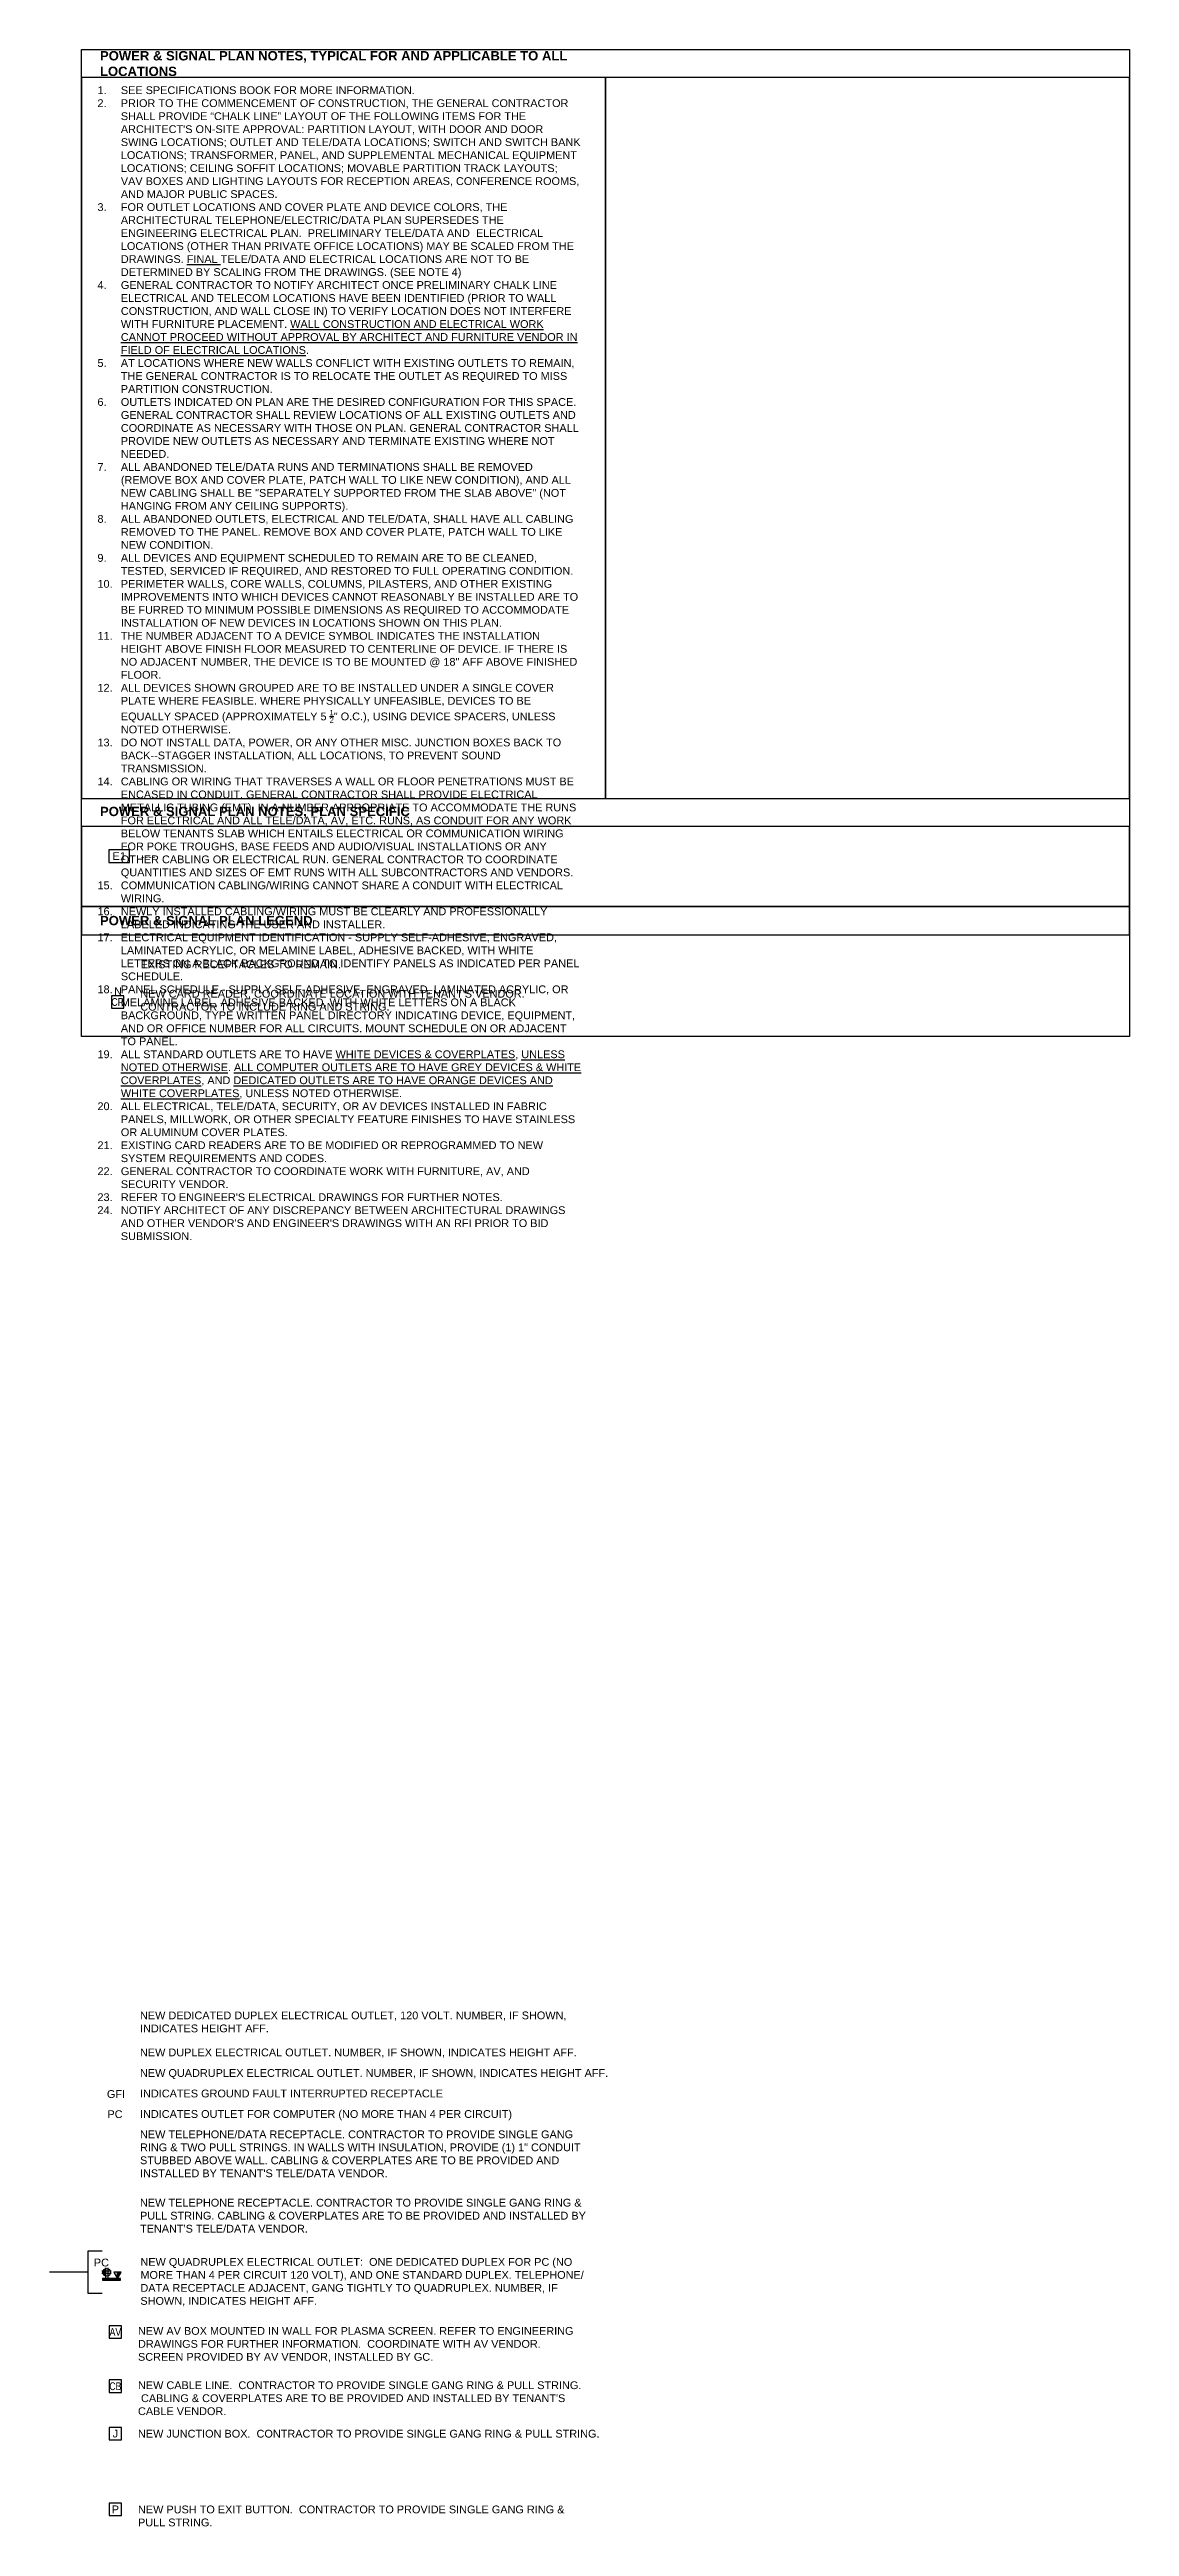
# Model space of a CAD drawing. Header units: inches. Extents: x 23 to 6400, y -2214 to 4412.
# Drawn here: x 5014 to 6400, y -2214 to 964 of the extents above; entities that cross this region are included whole.
import ezdxf
from ezdxf.enums import TextEntityAlignment as Align

# ---------------------------------------------------------------- set-up
doc = ezdxf.new("R2010")
doc.units = ezdxf.units.IN
doc.header["$LTSCALE"] = 96
doc.header["$MEASUREMENT"] = 0
for name, color, linetype in [('A-Anno-PwrS', 7, 'Continuous'), ('A-Powr-Neww', 4, 'Continuous'), ('Legend 300$0$A-Anno-PwrS', 7, 'Continuous')]:
    doc.layers.add(name, color=color, linetype=linetype)
doc.layers.add('Viewport', color=14, linetype='Continuous', plot=False)
doc.styles.add('OTJ_Title1', font='swiss.ttf')
doc.styles.add('XFINE_0', font='swissl.ttf')
doc.styles.add('XFINE_1-8', font='swissl.ttf', dxfattribs={"height": 10})

# ---------------------------------------------------------------- blocks, each defined once
blk = doc.blocks.new('multi-note')
at = {"color": 4}
blk.add_lwpolyline([(-1.67, -1), (1.67, -1), (1.67, 1), (-1.67, 1)], close=True, dxfattribs=at)
at = {"color": 0, "style": 'XFINE_0', "width": 0.8}
blk.add_attdef('MULTI-NOTE', text='', height=1, dxfattribs=at).set_placement((0, 0), align=Align.MIDDLE_CENTER)
blk = doc.blocks.new('A$C63DA0F89')
at = {"color": 0, "linetype": 'ByBlock', "lineweight": -2}
blk.add_lwpolyline([(8.8, 0), (24.8, 0), (24.8, 16), (8.8, 16)], close=True, dxfattribs=at)
at = {"color": 0, "linetype": 'ByBlock', "lineweight": -2, "style": 'OTJ_Title1', "flags": 8}
blk.add_attdef('CODE', text='', height=8, dxfattribs=at).set_placement((16.8, 8), align=Align.MIDDLE)
blk = doc.blocks.new('*U200')
at = {"linetype": 'Continuous', "lineweight": -3}
for points in [[(11.6, 0), (11.6, 2), (-11.6, 2), (-11.6, 0)], [(-7.4, 14.8, 0.337478), (-11.1, 10, 0.337478), (-7.4, 5.2)], [(12.7, 10.3), (7.9, 10.3), (7.9, 2)]]:
    blk.add_hatch(color=256, dxfattribs=at).paths.add_polyline_path(points)
for p, q in [((-10.9, 11.3), (-12.5, 11.3)), ((-10.9, 8.6), (-12.4, 8.6)), ((-7.4, 15.9), (-7.4, 2)), ((-0.2, 11.3), (-7.4, 11.3)), ((-0.3, 8.6), (-7.4, 8.6)), ((-4.8, 15.9), (-4.8, 2)), ((7.9, 2), (7.9, 10.3))]:
    blk.add_line(p, q, dxfattribs=at)
for points in [[(11.6, 0), (11.6, 2), (-11.6, 2), (-11.6, 0)], [(3.1, 10.3), (7.9, 2), (12.7, 10.3)]]:
    blk.add_lwpolyline(points, close=True, dxfattribs=at)
blk.add_circle((-6.1, 10), 5, dxfattribs=at)
at = {"color": 7, "insert": (-22.5, 27.5), "char_height": 10, "width": 1, "attachment_point": 1, "style": 'XFINE_1-8'}
blk.add_mtext('PC', dxfattribs=at)

msp = doc.modelspace()

# ---------------------------------------------------------------- linework, layer by layer
at = {"layer": 'A-Anno-PwrS', "color": 5}
for points in [[(5055.3, 964), (6400.2, 964), (6400.2, -302.5), (5055.3, -302.5)], [(5055.3, 964), (6400.2, 964), (6400.2, 928), (5055.3, 928)], [(5055.3, 3.1), (5727.7, 3.1), (5727.7, 928), (5055.3, 928)], [(5727.7, 3.1), (6400.2, 3.1), (6400.2, 928), (5727.7, 928)], [(5055.3, 3.1), (6400.2, 3.1), (6400.2, -32.9), (5055.3, -32.9)], [(5055.3, -135.7), (6400.2, -135.7), (6400.2, -32.9), (5055.3, -32.9)]]:
    msp.add_lwpolyline(points, close=True, dxfattribs=at)
at = {"layer": 'Legend 300$0$A-Anno-PwrS', "color": 5}
msp.add_lwpolyline([(5055.3, -171.7), (6400.2, -171.7), (6400.2, -135.7), (5055.3, -135.7)], close=True, dxfattribs=at)
at = {"layer": 'Viewport', "color": 4}
msp.add_line((5063.6, -1887.9), (5014.5, -1887.9), dxfattribs=at)
msp.add_lwpolyline([(5082, -1861), (5063.6, -1861), (5063.6, -1914.7), (5082, -1914.7)], dxfattribs=at)

# ---------------------------------------------------------------- block references
at = {"layer": 'A-Anno-PwrS'}
ref = msp.add_blockref('multi-note', (5103.9, -70.9), dxfattribs=dict(at, xscale=8, yscale=8, zscale=8))
ref.add_attrib('MULTI-NOTE', 'E1', dxfattribs={"layer": '0', "color": 0, "height": 10, "style": 'XFINE_1-8'}).set_placement((5103.9, -70.9), align=Align.MIDDLE_CENTER)
at = {"layer": 'A-Powr-Neww', "color": 4, "linetype": 'Continuous', "lineweight": -3}
ref = msp.add_blockref('A$C63DA0F89', (5085.2, -266.1), dxfattribs=at)
ref.add_attrib('CODE', 'CR', dxfattribs={"layer": '0', "color": 0, "linetype": 'ByBlock', "lineweight": -2, "height": 10, "style": 'OTJ_Title1', "width": 0.8, "flags": 8}).set_placement((5102, -258.1), align=Align.MIDDLE)
at = {"layer": 'A-Powr-Neww'}
msp.add_blockref('*U200', (5093.9, -1898), dxfattribs=at)
at = {"layer": 'A-Powr-Neww', "color": 4, "linetype": 'Continuous', "lineweight": -3}
ref = msp.add_blockref('A$C63DA0F89', (5082.2, -1972.5), dxfattribs=at)
ref.add_attrib('CODE', 'AV', dxfattribs={"layer": '0', "color": 0, "linetype": 'ByBlock', "lineweight": -2, "height": 10, "style": 'OTJ_Title1', "width": 0.8, "flags": 8}).set_placement((5099, -1964.5), align=Align.MIDDLE)
ref = msp.add_blockref('A$C63DA0F89', (5082.2, -2042.2), dxfattribs=at)
ref.add_attrib('CODE', 'CB', dxfattribs={"layer": '0', "color": 0, "linetype": 'ByBlock', "lineweight": -2, "height": 10, "style": 'OTJ_Title1', "width": 0.8, "flags": 8}).set_placement((5099, -2034.2), align=Align.MIDDLE)
ref = msp.add_blockref('A$C63DA0F89', (5082.2, -2103), dxfattribs=at)
ref.add_attrib('CODE', 'J', dxfattribs={"layer": '0', "color": 0, "linetype": 'ByBlock', "lineweight": -2, "height": 10, "style": 'OTJ_Title1', "flags": 8}).set_placement((5099, -2095), align=Align.MIDDLE)
ref = msp.add_blockref('A$C63DA0F89', (5082.2, -2200.2), dxfattribs=at)
ref.add_attrib('CODE', 'P', dxfattribs={"layer": '0', "color": 0, "linetype": 'ByBlock', "lineweight": -2, "height": 10, "style": 'OTJ_Title1', "flags": 8}).set_placement((5099, -2192.2), align=Align.MIDDLE)

# ---------------------------------------------------------------- texts
at = {"style": 'XFINE_1-8'}
msp.add_text('PC', height=10, dxfattribs=at).set_placement((5088.8, -1690.1))
at = {"char_height": 12, "attachment_point": 4, "style": 'OTJ_Title1'}
for s, insert, width in [('{\\fSwis721 Lt BT|b1|i0|c0|p34;POWER & SIGNAL PLAN NOTES, TYPICAL FOR AND APPLICABLE TO ALL LOCATIONS}', (5079.2, 946), 648.534), ('{\\fSwis721 BT|b1|i0|c0|p34;POWER & SIGNAL PLAN NOTES, PLAN SPECIFIC}', (5079.2, -14.9), 634.701), ('{\\fSwis721 BT|b1|i0|c0|p34;POWER & SIGNAL PLAN LEGEND}', (5079.2, -153.7), 620.698)]:
    msp.add_mtext(s, dxfattribs=dict(at, insert=insert, width=width))
note = msp.add_mtext_static_columns([''] * 2, width=619.401, gutter_width=63.1, height=0, dxfattribs=dict(insert=(5076, 916.9), char_height=10, attachment_point=1, style='XFINE_1-8'))
for column, words in zip([note] + note.columns.linked_columns, ['\\A1;\\pi-30,l30,t30;1.^ISEE SPECIFICATIONS BOOK FOR MORE INFORMATION.\\P2.^IPRIOR TO THE COMMENCEMENT OF CONSTRUCTION, THE GENERAL CONTRACTOR SHALL PROVIDE “CHALK LINE” LAYOUT OF THE FOLLOWING ITEMS FOR THE ARCHITECT\'S ON-SITE APPROVAL: PARTITION LAYOUT, WITH DOOR AND DOOR SWING LOCATIONS; OUTLET AND TELE/DATA LOCATIONS; SWITCH AND SWITCH BANK LOCATIONS; TRANSFORMER, PANEL, AND SUPPLEMENTAL MECHANICAL EQUIPMENT LOCATIONS; CEILING SOFFIT LOCATIONS; MOVABLE PARTITION TRACK LAYOUTS; VAV BOXES AND LIGHTING LAYOUTS FOR RECEPTION AREAS, CONFERENCE ROOMS, AND MAJOR PUBLIC SPACES.\\P3.^IFOR OUTLET LOCATIONS AND COVER PLATE AND DEVICE COLORS, THE ARCHITECTURAL TELEPHONE/ELECTRIC/DATA PLAN SUPERSEDES THE ENGINEERING ELECTRICAL PLAN.  PRELIMINARY TELE/DATA AND  ELECTRICAL LOCATIONS (OTHER THAN PRIVATE OFFICE LOCATIONS) MAY BE SCALED FROM THE DRAWINGS. {\\LFINAL} TELE/DATA AND ELECTRICAL LOCATIONS ARE NOT TO BE DETERMINED BY SCALING FROM THE DRAWINGS. (SEE NOTE 4)\\P4.^IGENERAL CONTRACTOR TO NOTIFY ARCHITECT ONCE PRELIMINARY CHALK LINE ELECTRICAL AND TELECOM LOCATIONS HAVE BEEN IDENTIFIED (PRIOR TO WALL CONSTRUCTION, AND WALL CLOSE IN) TO VERIFY LOCATION DOES NOT INTERFERE WITH FURNITURE PLACEMENT. {\\LWALL CONSTRUCTION AND ELECTRICAL WORK CANNOT PROCEED WITHOUT APPROVAL BY ARCHITECT AND FURNITURE VENDOR IN FIELD OF ELECTRICAL LOCATIONS}.\\P5.^IAT LOCATIONS WHERE NEW WALLS CONFLICT WITH EXISTING OUTLETS TO REMAIN, THE GENERAL CONTRACTOR IS TO RELOCATE THE OUTLET AS REQUIRED TO MISS PARTITION CONSTRUCTION.\\P6.^IOUTLETS INDICATED ON PLAN ARE THE DESIRED CONFIGURATION FOR THIS SPACE.  GENERAL CONTRACTOR SHALL REVIEW LOCATIONS OF ALL EXISTING OUTLETS AND COORDINATE AS NECESSARY WITH THOSE ON PLAN. GENERAL CONTRACTOR SHALL PROVIDE NEW OUTLETS AS NECESSARY AND TERMINATE EXISTING WHERE NOT NEEDED.\\P7.^IALL ABANDONED TELE/DATA RUNS AND TERMINATIONS SHALL BE REMOVED (REMOVE BOX AND COVER PLATE, PATCH WALL TO LIKE NEW CONDITION), AND ALL NEW CABLING SHALL BE "SEPARATELY SUPPORTED FROM THE SLAB ABOVE" (NOT HANGING FROM ANY CEILING SUPPORTS).  \\P8.^IALL ABANDONED OUTLETS, ELECTRICAL AND TELE/DATA, SHALL HAVE ALL CABLING REMOVED TO THE PANEL. REMOVE BOX AND COVER PLATE, PATCH WALL TO LIKE NEW CONDITION.\\P9.^IALL DEVICES AND EQUIPMENT SCHEDULED TO REMAIN ARE TO BE CLEANED, TESTED, SERVICED IF REQUIRED, AND RESTORED TO FULL OPERATING CONDITION.\\P10.^IPERIMETER WALLS, CORE WALLS, COLUMNS, PILASTERS, AND OTHER EXISTING IMPROVEMENTS INTO WHICH DEVICES CANNOT REASONABLY BE INSTALLED ARE TO BE FURRED TO MINIMUM POSSIBLE DIMENSIONS AS REQUIRED TO ACCOMMODATE INSTALLATION OF NEW DEVICES IN LOCATIONS SHOWN ON THIS PLAN. \\P11.^ITHE NUMBER ADJACENT TO A DEVICE SYMBOL INDICATES THE INSTALLATION HEIGHT ABOVE FINISH FLOOR MEASURED TO CENTERLINE OF DEVICE. IF THERE IS NO ADJACENT NUMBER, THE DEVICE IS TO BE MOUNTED @ 18" AFF ABOVE FINISHED FLOOR.\\P12.^IALL DEVICES SHOWN GROUPED ARE TO BE INSTALLED UNDER A SINGLE COVER PLATE WHERE FEASIBLE. WHERE PHYSICALLY UNFEASIBLE, DEVICES TO BE EQUALLY SPACED (APPROXIMATELY 5 {\\H0.7x;\\S1/2;}" O.C.), USING DEVICE SPACERS, UNLESS NOTED OTHERWISE.\\P13.^IDO NOT INSTALL DATA, POWER, OR ANY OTHER MISC. JUNCTION BOXES BACK TO BACK--STAGGER INSTALLATION, ALL LOCATIONS, TO PREVENT SOUND TRANSMISSION.\\P14.^ICABLING OR WIRING THAT TRAVERSES A WALL OR FLOOR PENETRATIONS MUST BE ', "\\A1;\\pl30,t30;ENCASED IN CONDUIT. GENERAL CONTRACTOR SHALL PROVIDE ELECTRICAL METALLIC TUBING (EMT), IN A NUMBER APPROPRIATE TO ACCOMMODATE THE RUNS FOR ELECTRICAL AND ALL TELE/DATA, AV, ETC. RUNS, AS CONDUIT FOR ANY WORK BELOW TENANTS SLAB WHICH ENTAILS ELECTRICAL OR COMMUNICATION WIRING FOR POKE TROUGHS, BASE FEEDS AND AUDIO/VISUAL INSTALLATIONS OR ANY OTHER CABLING OR ELECTRICAL RUN. GENERAL CONTRACTOR TO COORDINATE QUANTITIES AND SIZES OF EMT RUNS WITH ALL SUBCONTRACTORS AND VENDORS.\\P\\pi-30;15.^ICOMMUNICATION CABLING/WIRING CANNOT SHARE A CONDUIT WITH ELECTRICAL WIRING.\\P16.^INEWLY INSTALLED CABLING/WIRING MUST BE CLEARLY AND PROFESSIONALLY LABELED INDICATING THE USER AND INSTALLER.\\P17.^IELECTRICAL EQUIPMENT IDENTIFICATION - SUPPLY SELF-ADHESIVE, ENGRAVED, LAMINATED ACRYLIC, OR MELAMINE LABEL, ADHESIVE BACKED, WITH WHITE LETTERS ON A BLACK BACKGROUND TO IDENTIFY PANELS AS INDICATED PER PANEL SCHEDULE.\\P18.^IPANEL SCHEDULE - SUPPLY SELF-ADHESIVE, ENGRAVED, LAMINATED ACRYLIC, OR MELAMINE LABEL, ADHESIVE BACKED, WITH WHITE LETTERS ON A BLACK BACKGROUND, TYPE WRITTEN PANEL DIRECTORY INDICATING DEVICE, EQUIPMENT, AND OR OFFICE NUMBER FOR ALL CIRCUITS. MOUNT SCHEDULE ON OR ADJACENT TO PANEL.\\P19.^IALL STANDARD OUTLETS ARE TO HAVE {\\LWHITE DEVICES & COVERPLATES}, {\\LUNLESS NOTED OTHERWISE}. {\\LALL COMPUTER OUTLETS ARE TO HAVE GREY DEVICES & WHITE COVERPLATES}, AND {\\LDEDICATED OUTLETS ARE TO HAVE ORANGE DEVICES AND WHITE COVERPLATES}, UNLESS NOTED OTHERWISE.  \\P20.^IALL ELECTRICAL, TELE/DATA, SECURITY, OR AV DEVICES INSTALLED IN FABRIC PANELS, MILLWORK, OR OTHER SPECIALTY FEATURE FINISHES TO HAVE STAINLESS OR ALUMINUM COVER PLATES.\\P21.^IEXISTING CARD READERS ARE TO BE MODIFIED OR REPROGRAMMED TO NEW SYSTEM REQUIREMENTS AND CODES.\\P22.^IGENERAL CONTRACTOR TO COORDINATE WORK WITH FURNITURE, AV, AND SECURITY VENDOR.\\P23.^IREFER TO ENGINEER'S ELECTRICAL DRAWINGS FOR FURTHER NOTES.\\P24.^INOTIFY ARCHITECT OF ANY DISCREPANCY BETWEEN ARCHITECTURAL DRAWINGS AND OTHER VENDOR'S AND ENGINEER'S DRAWINGS WITH AN RFI PRIOR TO BID SUBMISSION."]):
    column.text = words
at = {"layer": 'A-Anno-PwrS', "style": 'XFINE_1-8'}
msp.add_text('GFI', height=10, dxfattribs=at).set_placement((5088.1, -1664.3))
at = {"layer": 'A-Anno-PwrS', "char_height": 10, "attachment_point": 1, "style": 'XFINE_1-8'}
for s, insert, width in [('----', (5131.7, -66.3), 568.444), ('EXISTING RECEPTACLES TO REMAIN.', (5131.5, -204.8), 584.523), ("NEW CARD READER, COORDINATE LOCATION WITH TENANT'S VENDOR. CONTRACTOR TO INCLUDE RING AND STRING.", (5131, -242.5), 566.924), ('NEW DEDICATED DUPLEX ELECTRICAL OUTLET, 120 VOLT. NUMBER, IF SHOWN, INDICATES HEIGHT AFF.', (5130.6, -1553.4), 584.523), ('NEW DUPLEX ELECTRICAL OUTLET. NUMBER, IF SHOWN, INDICATES HEIGHT AFF.', (5130.6, -1600.9), 584.523), ('NEW QUADRUPLEX ELECTRICAL OUTLET. NUMBER, IF SHOWN, INDICATES HEIGHT AFF.', (5130.6, -1627.3), 584.523), ('INDICATES GROUND FAULT INTERRUPTED RECEPTACLE', (5130.6, -1653.6), 584.523), ('INDICATES OUTLET FOR COMPUTER (NO MORE THAN 4 PER CIRCUIT)', (5130.6, -1679.9), 584.523), ('NEW TELEPHONE/DATA RECEPTACLE. CONTRACTOR TO PROVIDE SINGLE GANG RING & TWO PULL STRINGS. IN WALLS WITH INSULATION, PROVIDE (1) 1" CONDUIT STUBBED ABOVE WALL. CABLING & COVERPLATES ARE TO BE PROVIDED AND INSTALLED BY TENANT\'S TELE/DATA VENDOR.', (5130.6, -1706), 584.523), ("NEW TELEPHONE RECEPTACLE. CONTRACTOR TO PROVIDE SINGLE GANG RING & PULL STRING. CABLING & COVERPLATES ARE TO BE PROVIDED AND INSTALLED BY TENANT'S TELE/DATA VENDOR.", (5130.6, -1793.7), 584.523), ('\\pt40;NEW QUADRUPLEX ELECTRICAL OUTLET:  ONE DEDICATED DUPLEX FOR PC (NO MORE THAN 4 PER CIRCUIT 120 VOLT), AND ONE STANDARD DUPLEX. TELEPHONE/ DATA RECEPTACLE ADJACENT, GANG TIGHTLY TO QUADRUPLEX. NUMBER, IF SHOWN, INDICATES HEIGHT AFF.', (5131.1, -1869.7), 584.523), ('NEW AV BOX MOUNTED IN WALL FOR PLASMA SCREEN. REFER TO ENGINEERING DRAWINGS FOR FURTHER INFORMATION.  COORDINATE WITH AV VENDOR.  SCREEN PROVIDED BY AV VENDOR, INSTALLED BY GC.', (5128, -1958.2), 566.924), ("NEW CABLE LINE.  CONTRACTOR TO PROVIDE SINGLE GANG RING & PULL STRING.  CABLING & COVERPLATES ARE TO BE PROVIDED AND INSTALLED BY TENANT'S CABLE VENDOR.", (5128, -2027.9), 568.312), ('NEW JUNCTION BOX.  CONTRACTOR TO PROVIDE SINGLE GANG RING & PULL STRING.  ', (5128, -2090.1), 570.502), ('NEW PUSH TO EXIT BUTTON.  CONTRACTOR TO PROVIDE SINGLE GANG RING & PULL STRING.  ', (5128, -2187.3), 570.502)]:
    msp.add_mtext(s, dxfattribs=dict(at, insert=insert, width=width))
at = {"layer": 'A-Powr-Neww', "color": 4, "linetype": 'Continuous', "lineweight": -3, "style": 'XFINE_1-8'}
msp.add_text('N', height=10, dxfattribs=at).set_placement((5097.3, -249.1))

doc.saveas('drawing.dxf')
